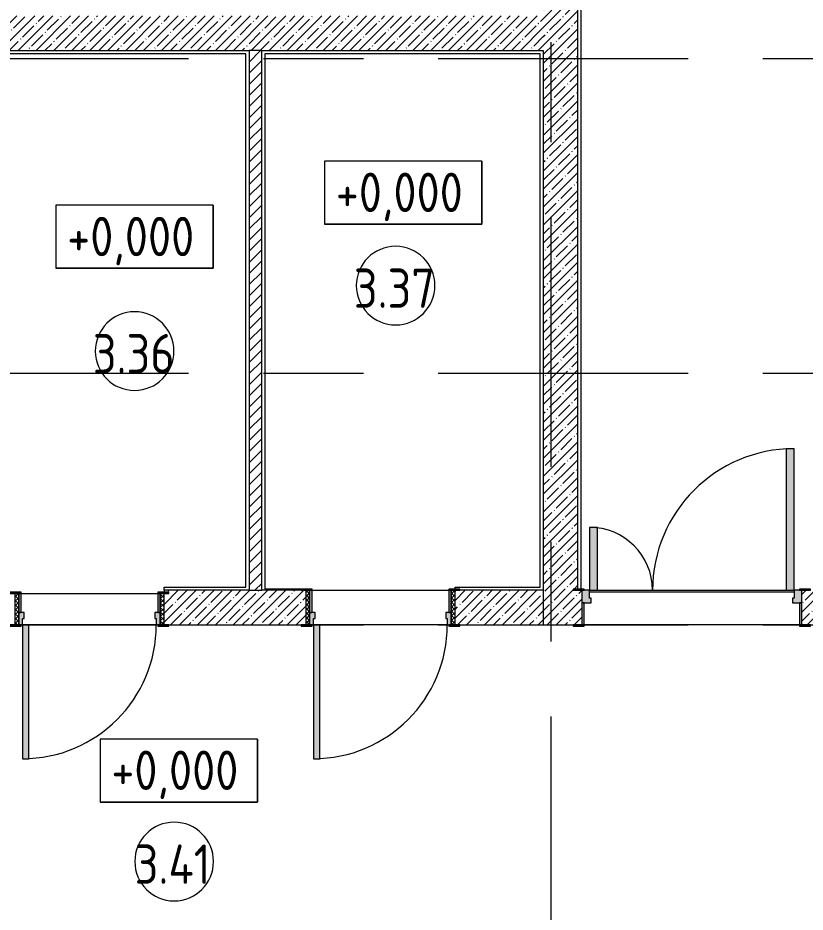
# Model space of a CAD drawing. Header units: millimetres. Extents: x 2623 to 210903, y -8553 to 29000.
# Drawn here: x 25766 to 30771, y 11575 to 17257 of the extents above; entities that cross this region are included whole.
import ezdxf

# ---------------------------------------------------------------- set-up
doc = ezdxf.new("R2010")
doc.units = ezdxf.units.MM
doc.linetypes.add('Осевая', pattern=[3175, 635, -476.25, 1587.5, -476.25])
for name, color, linetype, lineweight in [('A-AREA-IDEN', 7, 'Continuous', 9), ('A-WALL-1', 7, 'Continuous', 13), ('G-ANNO-DIMS', 7, 'Continuous', 9), ('I-WALL', 7, 'Continuous', 9), ('Оси-2', 7, 'Осевая', 9)]:
    doc.layers.add(name, color=color, linetype=linetype, lineweight=lineweight)
for name, color, linetype, lineweight, true_color in [('A-DOOR-1', 7, 'Continuous', 9, 0xaaaaaa), ('A-DOOR-2', 7, 'Continuous', 9, 0xe2e2e2), ('A-DOOR-FRAM-1', 7, 'Continuous', 9, 0xe2e2e2), ('A-DOOR-FRAM-2', 7, 'Continuous', 9, 0xaaaaaa), ('A-FLOR-1', 7, 'Continuous', 9, 0xaaaaaa)]:
    doc.layers.add(name, color=color, linetype=linetype, lineweight=lineweight, true_color=true_color)
doc.styles.add('GOST Common_5', font='GOST_Common.ttf', dxfattribs={"width": 0.9, "height": 250})
pattern_1 = [(45, (-63704.33, 0), (-57.024626, 57.024626), []), (45, (-63647.31, 0), (-57.024626, 57.024626), [100.806, -20.161, 3.353, -16.808])]

# ---------------------------------------------------------------- blocks, each defined once
blk = doc.blocks.new('110_Дверь_СКБ_2Ст - Д-1_л_Лестничная клетка EIS60 2-32142534-План монтажа стен и перегородок 3 этажа в осях 23-33')
at = {"layer": 'A-DOOR-2'}
for points in [[(612.5, 110), (662.5, 110), (662.5, 1010), (612.5, 1010)], [(-587.5, 110), (-587.5, 510), (-637.5, 510), (-637.5, 110)], [(712.5, -110), (712.5, 30), (697.5, 30), (697.5, -110)]]:
    blk.add_hatch(color=256, dxfattribs=at).paths.add_polyline_path(points)
h = blk.add_hatch(color=256, dxfattribs=at)
h.paths.add_polyline_path([(712.5, 30), (712.5, 110), (662.5, 110), (662.5, 60), (652.5, 60), (652.5, 30)])
h.paths.add_polyline_path([(-627.5, 30), (-627.5, 60), (-637.5, 60), (-637.5, 110), (-687.5, 110), (-687.5, 30)])
at = {"layer": 'A-DOOR-FRAM-1'}
for points in [[(-672.5, 110), (-672.5, 118), (-742.5, 118), (-742.5, 110)], [(767.5, 110), (767.5, 118), (697.5, 118), (697.5, 110)], [(-672.5, -110), (-672.5, 30), (-687.5, 30), (-687.5, -110)], [(-672.5, -118), (-672.5, -110), (-742.5, -110), (-742.5, -118)], [(767.5, -118), (767.5, -110), (697.5, -110), (697.5, -118)]]:
    blk.add_hatch(color=256, dxfattribs=at).paths.add_polyline_path(points)
at = {"layer": 'A-DOOR-1'}
for p, q in [((662.5, 1010), (612.5, 1010)), ((612.5, 1010), (612.5, 110)), ((662.5, 110), (662.5, 1010)), ((-637.5, 510), (-637.5, 110)), ((-587.5, 510), (-637.5, 510)), ((-587.5, 110), (-587.5, 510)), ((-637.5, 110), (-587.5, 110)), ((612.5, 110), (662.5, 110))]:
    blk.add_line(p, q, dxfattribs=at)
for centre, radius, start, end in [((662.5, 110), 900, 90, 180), ((-637.5, 110), 400, 360, 90)]:
    blk.add_arc(centre, radius, start, end, dxfattribs=at)
at = {"layer": 'A-DOOR-FRAM-2'}
for p, q in [((-672.5, 118), (-742.5, 118)), ((-742.5, 118), (-742.5, 110)), ((-672.5, 110), (-672.5, 118)), ((767.5, 118), (697.5, 118)), ((697.5, 118), (697.5, 110)), ((767.5, 110), (767.5, 118)), ((-742.5, 110), (-672.5, 110)), ((-637.5, 110), (-687.5, 110)), ((-687.5, 110), (-687.5, 30)), ((-637.5, 60), (-637.5, 110)), ((-627.5, 60), (-637.5, 60)), ((-627.5, 30), (-627.5, 60)), ((662.5, 60), (652.5, 60)), ((652.5, 60), (652.5, 30)), ((662.5, 110), (662.5, 60)), ((712.5, 110), (662.5, 110)), ((697.5, 110), (767.5, 110)), ((712.5, 30), (712.5, 110)), ((-687.5, 30), (-627.5, 30)), ((-672.5, 30), (-687.5, 30)), ((-687.5, 30), (-687.5, -110)), ((-672.5, -110), (-672.5, 30)), ((652.5, 30), (712.5, 30)), ((712.5, 30), (697.5, 30)), ((697.5, 30), (697.5, -110)), ((712.5, -110), (712.5, 30)), ((-672.5, -110), (-742.5, -110)), ((-742.5, -110), (-742.5, -118)), ((-687.5, -110), (-672.5, -110)), ((-672.5, -118), (-672.5, -110)), ((697.5, -110), (712.5, -110)), ((767.5, -110), (697.5, -110)), ((697.5, -110), (697.5, -118)), ((767.5, -118), (767.5, -110)), ((-742.5, -118), (-672.5, -118)), ((697.5, -118), (767.5, -118))]:
    blk.add_line(p, q, dxfattribs=at)
blk = doc.blocks.new('110_Дверь_СКБ_1Ст_Внутренняя1 - Д-8 950x2100h_охрана-32352528-План монтажа стен и перегородок 3 этажа в осях 23-33')
at = {"layer": 'A-DOOR-1'}
h = blk.add_hatch(dxfattribs=at)
h.set_pattern_fill('FP_13', color=256, style=0, pattern_type=2)
h.set_pattern_definition([(135, (1826.41, 174.685), (-14.14214, -14.14214), []), (225, (1826.41, 174.685), (14.14214, -14.14214), [])])
h.paths.add_polyline_path([(487.5, 110), (462.5, 110), (462.5, -110), (487.5, -110), (487.5, 9.4)])
at = {"layer": 'A-DOOR-2'}
h = blk.add_hatch(color=256, dxfattribs=at)
h.paths.add_polyline_path([(437.5, 110), (437.5, 70), (427.5, 70), (427.5, 30), (462.5, 30), (462.5, 110)])
h.paths.add_polyline_path([(-412.5, 110), (-437.5, 110), (-437.5, 30), (-402.5, 30), (-402.5, 70), (-412.5, 70)])
at = {"layer": 'A-DOOR-FRAM-1'}
for points in [[(397.5, 960), (397.5, 110), (437.5, 110), (437.5, 960)], [(-492.5, 118), (-492.5, 110), (-422.5, 110), (-422.5, 118)], [(517.5, 118), (447.5, 118), (447.5, 110), (517.5, 110)], [(-437.5, 110), (-437.5, 109), (-422.5, 110)], [(447.5, 110), (447.5, 109), (462.5, 110)], [(-422.5, 30), (-437.5, 30), (-437.5, -110), (-422.5, -110), (-422.5, 9.4)], [(462.5, 30), (447.5, 30), (447.5, -110), (462.5, -110), (462.5, 9.4)], [(-492.5, -110), (-492.5, -118), (-422.5, -118), (-422.5, -110)], [(517.5, -110), (447.5, -110), (447.5, -118), (517.5, -118)]]:
    blk.add_hatch(color=256, dxfattribs=at).paths.add_polyline_path(points)
at = {"layer": 'A-DOOR-FRAM-2'}
h = blk.add_hatch(dxfattribs=at)
h.set_pattern_fill('FP_14', color=256, style=0, pattern_type=2)
h.set_pattern_definition([(45, (-296.384, 174.685), (-14.1421, 14.1421), []), (135, (-296.384, 174.685), (-14.1421, -14.1421), [])])
h.paths.add_polyline_path([(-437.5, 110), (-462.5, 110), (-462.5, -110), (-437.5, -110), (-437.5, 9.4)])
at = {"layer": 'A-DOOR-1'}
for p, q in [((437.5, 960), (397.5, 960)), ((397.5, 960), (397.5, 110)), ((437.5, 110), (437.5, 960)), ((397.5, 110), (437.5, 110))]:
    blk.add_line(p, q, dxfattribs=at)
blk.add_arc((437.5, 110), 850, 90, 180, dxfattribs=at)
at = {"layer": 'A-DOOR-FRAM-2'}
for p, q in [((-422.5, 118), (-492.5, 118)), ((-492.5, 118), (-492.5, 110)), ((-422.5, 110), (-422.5, 118)), ((517.5, 118), (447.5, 118)), ((447.5, 118), (447.5, 110)), ((517.5, 110), (517.5, 118)), ((-492.5, 110), (-422.5, 110)), ((-437.5, 110), (-462.5, 110)), ((-462.5, 110), (-462.5, -110)), ((-412.5, 110), (-437.5, 110)), ((-437.5, 110), (-437.5, 30)), ((-437.5, -110), (-437.5, 110)), ((-422.5, 110), (-437.5, 110)), ((-437.5, 110), (-437.5, 109)), ((-437.5, 109), (-422.5, 109)), ((-422.5, 109), (-422.5, 110)), ((-412.5, 70), (-412.5, 110)), ((-402.5, 70), (-412.5, 70)), ((-402.5, 30), (-402.5, 70)), ((437.5, 70), (427.5, 70)), ((427.5, 70), (427.5, 30)), ((437.5, 110), (437.5, 70)), ((462.5, 110), (437.5, 110)), ((462.5, 110), (447.5, 110)), ((447.5, 110), (447.5, 109)), ((447.5, 110), (517.5, 110)), ((447.5, 109), (462.5, 109)), ((462.5, 30), (462.5, 110)), ((487.5, 110), (462.5, 110)), ((462.5, 110), (462.5, -110)), ((462.5, 109), (462.5, 110)), ((487.5, -110), (487.5, 110)), ((-437.5, 30), (-402.5, 30)), ((-422.5, 30), (-437.5, 30)), ((-437.5, 30), (-437.5, -110)), ((-422.5, -110), (-422.5, 30)), ((427.5, 30), (462.5, 30)), ((462.5, 30), (447.5, 30)), ((447.5, 30), (447.5, -110)), ((462.5, -110), (462.5, 30)), ((-422.5, -110), (-492.5, -110)), ((-492.5, -110), (-492.5, -118)), ((-462.5, -110), (-437.5, -110)), ((-437.5, -110), (-422.5, -110)), ((-422.5, -118), (-422.5, -110)), ((447.5, -110), (462.5, -110)), ((517.5, -110), (447.5, -110)), ((447.5, -110), (447.5, -118)), ((462.5, -110), (487.5, -110)), ((517.5, -118), (517.5, -110)), ((-492.5, -118), (-422.5, -118)), ((447.5, -118), (517.5, -118))]:
    blk.add_line(p, q, dxfattribs=at)
blk = doc.blocks.new('110_Дверь_СКБ_1Ст_Внутренняя1 - Д-8 950x2100h_охрана-V9-План монтажа стен и перегородок 3 этажа в осях 23-33')
at = {"layer": 'A-DOOR-1'}
h = blk.add_hatch(dxfattribs=at)
h.set_pattern_fill('FP_9', color=256, style=0, pattern_type=2)
h.set_pattern_definition([(135, (1826.41, 164.685), (-14.14214, -14.14214), []), (225, (1826.41, 164.685), (14.14214, -14.14214), [])])
h.paths.add_polyline_path([(487.5, 100), (462.5, 100), (462.5, -100), (487.5, -100)])
at = {"layer": 'A-DOOR-2'}
h = blk.add_hatch(color=256, dxfattribs=at)
h.paths.add_polyline_path([(437.5, 100), (437.5, 60), (427.5, 60), (427.5, 20), (462.5, 20), (462.5, 100)])
h.paths.add_polyline_path([(-412.5, 100), (-437.5, 100), (-437.5, 20), (-402.5, 20), (-402.5, 60), (-412.5, 60)])
at = {"layer": 'A-DOOR-FRAM-1'}
for points in [[(397.5, 950), (397.5, 100), (437.5, 100), (437.5, 950)], [(-492.5, 108), (-492.5, 100), (-422.5, 100), (-422.5, 108)], [(-437.5, 100), (-437.5, 99), (-422.5, 100)], [(447.5, 108), (447.5, 100), (517.5, 100), (517.5, 108)], [(447.5, 100), (447.5, 99), (462.5, 100)], [(-422.5, 20), (-437.5, 20), (-437.5, -100), (-422.5, -100)], [(462.5, 20), (447.5, 20), (447.5, -100), (462.5, -100)], [(-492.5, -100), (-492.5, -108), (-422.5, -108), (-422.5, -100)], [(447.5, -100), (447.5, -108), (517.5, -108), (517.5, -100)]]:
    blk.add_hatch(color=256, dxfattribs=at).paths.add_polyline_path(points)
at = {"layer": 'A-DOOR-FRAM-2'}
h = blk.add_hatch(dxfattribs=at)
h.set_pattern_fill('FP_10', color=256, style=0, pattern_type=2)
h.set_pattern_definition([(45, (-296.384, 164.685), (-14.1421, 14.1421), []), (135, (-296.384, 164.685), (-14.1421, -14.1421), [])])
h.paths.add_polyline_path([(-437.5, 100), (-462.5, 100), (-462.5, -100), (-437.5, -100)])
at = {"layer": 'A-DOOR-1'}
for p, q in [((437.5, 950), (397.5, 950)), ((397.5, 950), (397.5, 100)), ((437.5, 100), (437.5, 950)), ((397.5, 100), (437.5, 100))]:
    blk.add_line(p, q, dxfattribs=at)
blk.add_arc((437.5, 100), 850, 90, 180, dxfattribs=at)
at = {"layer": 'A-DOOR-FRAM-2'}
for p, q in [((-422.5, 108), (-492.5, 108)), ((-492.5, 108), (-492.5, 100)), ((-492.5, 100), (-422.5, 100)), ((-437.5, 100), (-462.5, 100)), ((-462.5, 100), (-462.5, -100)), ((-412.5, 100), (-437.5, 100)), ((-437.5, 100), (-437.5, 20)), ((-437.5, -100), (-437.5, 100)), ((-422.5, 100), (-437.5, 100)), ((-437.5, 100), (-437.5, 99)), ((-437.5, 99), (-422.5, 99)), ((-422.5, 100), (-422.5, 108)), ((-422.5, 99), (-422.5, 100)), ((-412.5, 60), (-412.5, 100)), ((-402.5, 60), (-412.5, 60)), ((-402.5, 20), (-402.5, 60)), ((437.5, 60), (427.5, 60)), ((427.5, 60), (427.5, 20)), ((437.5, 100), (437.5, 60)), ((462.5, 100), (437.5, 100)), ((517.5, 108), (447.5, 108)), ((447.5, 108), (447.5, 100)), ((462.5, 100), (447.5, 100)), ((447.5, 100), (447.5, 99)), ((447.5, 100), (517.5, 100)), ((447.5, 99), (462.5, 99)), ((462.5, 20), (462.5, 100)), ((487.5, 100), (462.5, 100)), ((462.5, 100), (462.5, -100)), ((462.5, 99), (462.5, 100)), ((487.5, -100), (487.5, 100)), ((517.5, 100), (517.5, 108)), ((-437.5, 20), (-402.5, 20)), ((-422.5, 20), (-437.5, 20)), ((-437.5, 20), (-437.5, -100)), ((-422.5, -100), (-422.5, 20)), ((427.5, 20), (462.5, 20)), ((462.5, 20), (447.5, 20)), ((447.5, 20), (447.5, -100)), ((462.5, -100), (462.5, 20)), ((-422.5, -100), (-492.5, -100)), ((-492.5, -100), (-492.5, -108)), ((-492.5, -108), (-422.5, -108)), ((-462.5, -100), (-437.5, -100)), ((-437.5, -100), (-422.5, -100)), ((-422.5, -108), (-422.5, -100)), ((447.5, -100), (462.5, -100)), ((517.5, -100), (447.5, -100)), ((447.5, -100), (447.5, -108)), ((447.5, -108), (517.5, -108)), ((462.5, -100), (487.5, -100)), ((517.5, -108), (517.5, -100))]:
    blk.add_line(p, q, dxfattribs=at)
blk = doc.blocks.new('Марка_Помещения - Номер-25198446-План монтажа стен и перегородок 3 этажа в осях 23-33')
at = {"layer": 'A-AREA-IDEN'}
for start, end in [(360, 180), (180, 360)]:
    blk.add_arc((0, 0), 2.5, start, end, dxfattribs=at)
blk = doc.blocks.new('Высотные отметки - 10х4_h_-17668695-План монтажа стен и перегородок 3 этажа в осях 23-33')
at = {"layer": 'G-ANNO-DIMS'}
for p, q in [((-5, 4), (-5, 0)), ((5, 4), (-5, 4)), ((5, 4), (-5, 4)), ((-5, 4), (-5, 0)), ((5, 4), (5, 0)), ((5, 0), (5, 4)), ((5, 0), (-5, 0)), ((-5, 0), (5, 0))]:
    blk.add_line(p, q, dxfattribs=at)

msp = doc.modelspace()

# ---------------------------------------------------------------- hatches: boundary and pattern name
at = {"layer": 'I-WALL'}
h = msp.add_hatch(dxfattribs=at)
h.set_pattern_fill('FP_4', color=256, style=0, pattern_type=2)
h.set_pattern_definition(pattern_1)
h.paths.add_polyline_path([(29105.7, 13620), (29295.7, 13620), (29295.7, 13628), (29325.7, 13628), (29325.7, 17350), (29105.7, 17350), (29105.7, 14365.8)])
h = msp.add_hatch(dxfattribs=at)
h.set_pattern_fill('FP_4', color=256, style=0, pattern_type=2)
h.set_pattern_definition(pattern_1)
h.paths.add_polyline_path([(29105.7, 17050), (29105.7, 17270), (22785.7, 17270), (22785.7, 17050), (28445.7, 17050)])
h = msp.add_hatch(dxfattribs=at)
h.set_pattern_fill('FP_8', color=256, style=0, pattern_type=2)
h.set_pattern_definition([(45, (-63704.333, 0), (-35.35534, 35.35534), [])])
h.paths.add_polyline_path([(27315.7, 13620), (27315.7, 17050), (27235.7, 17050), (27235.7, 13620)])
h = msp.add_hatch(dxfattribs=at)
h.set_pattern_fill('FP_4', color=256, style=0, pattern_type=2)
h.set_pattern_definition(pattern_1)
h.paths.add_polyline_path([(28545.7, 13400), (29105.7, 13400), (29105.7, 13620), (28545.7, 13620), (28545.7, 13500.6)])
h.paths.add_polyline_path([(27595.7, 13400), (27595.7, 13620), (26695.7, 13620), (26695.7, 13608), (26725.7, 13608), (26725.7, 13600), (26695.7, 13600), (26695.7, 13400), (27565.7, 13400)])
h = msp.add_hatch(dxfattribs=at)
h.set_pattern_fill('FP_4', color=256, style=0, pattern_type=2)
h.set_pattern_definition(pattern_1)
h.paths.add_polyline_path([(30750.7, 13400), (31095.7, 13400), (31095.7, 13620), (30750.7, 13620), (30750.7, 13500.6)])
h.paths.add_polyline_path([(29350.7, 13400), (29350.7, 13620), (29105.7, 13620), (29105.7, 13400), (29295.7, 13400)])

# ---------------------------------------------------------------- linework, layer by layer
at = {"layer": 'A-FLOR-1'}
for p, q in [((29345.7, 21130), (29345.7, 13628)), ((27215.7, 17030), (25505.7, 17030)), ((27215.7, 13640), (27215.7, 17030)), ((29085.7, 17030), (27335.7, 17030)), ((27335.7, 17030), (27335.7, 13630)), ((29085.7, 13640), (29085.7, 17030)), ((26695.7, 13640), (27215.7, 13640)), ((26695.7, 13620), (26695.7, 13640)), ((28545.7, 13640), (29085.7, 13640)), ((28545.7, 13628), (28545.7, 13640)), ((27335.7, 13630), (27595.7, 13630)), ((27595.7, 13630), (27595.7, 13628)), ((29400.7, 13610), (30700.7, 13610)), ((26645.7, 13400), (25835.7, 13400)), ((28495.7, 13400), (27685.7, 13400))]:
    msp.add_line(p, q, dxfattribs=at)
at = {"layer": 'A-WALL-1'}
for p, q in [((27315.7, 17050), (27235.7, 17050)), ((27235.7, 13620), (27315.7, 13620))]:
    msp.add_line(p, q, dxfattribs=at)
at = {"layer": 'I-WALL'}
for p, q in [((29325.7, 13628), (29325.7, 21150)), ((22785.7, 17050), (27235.7, 17050)), ((27235.7, 17050), (27235.7, 13620)), ((27315.7, 17050), (29105.7, 17050)), ((27315.7, 13620), (27315.7, 17050)), ((29105.7, 17050), (29105.7, 13400)), ((25785.7, 13600), (26655.7, 13600)), ((27235.7, 13620), (26695.7, 13620)), ((26695.7, 13620), (26695.7, 13608)), ((27565.7, 13620), (27315.7, 13620)), ((27635.7, 13620), (28505.7, 13620)), ((29105.7, 13620), (28575.7, 13620)), ((29450.7, 13620), (30650.7, 13620)), ((26645.7, 13400), (25835.7, 13400)), ((26725.7, 13400), (27565.7, 13400)), ((28495.7, 13400), (27685.7, 13400)), ((28575.7, 13400), (29105.7, 13400)), ((29105.7, 13400), (29295.7, 13400)), ((30735.7, 13400), (29365.7, 13400))]:
    msp.add_line(p, q, dxfattribs=at)
at = {"layer": 'Оси-2'}
for p, q in [((29155.7, 593.7), (29155.7, 18900)), ((20977.5, 17000), (59025.7, 17000)), ((20977.5, 15000), (58455.7, 15000)), ((20977.5, 13400), (58425.7, 13400))]:
    msp.add_line(p, q, dxfattribs=at)

# ---------------------------------------------------------------- block references
at = {"layer": 'A-AREA-IDEN', "xscale": 99.99999999999993, "yscale": 99.99999999999993, "zscale": 99.99999999999993}
for p in [(28167.4, 15556.1), (26507.8, 15140.2), (26759.2, 11896.3)]:
    msp.add_blockref('Марка_Помещения - Номер-25198446-План монтажа стен и перегородок 3 этажа в осях 23-33', p, dxfattribs=at)
at = {"layer": 'A-DOOR-1'}
msp.add_blockref('110_Дверь_СКБ_2Ст - Д-1_л_Лестничная клетка EIS60 2-32142534-План монтажа стен и перегородок 3 этажа в осях 23-33', (30038.2, 13510), dxfattribs=at)
at = {"layer": 'A-DOOR-1', "rotation": 180}
for name, p in [('110_Дверь_СКБ_1Ст_Внутренняя1 - Д-8 950x2100h_охрана-V9-План монтажа стен и перегородок 3 этажа в осях 23-33', (26233.2, 13500)), ('110_Дверь_СКБ_1Ст_Внутренняя1 - Д-8 950x2100h_охрана-32352528-План монтажа стен и перегородок 3 этажа в осях 23-33', (28083.2, 13510))]:
    msp.add_blockref(name, p, dxfattribs=at)
at = {"layer": 'G-ANNO-DIMS', "xscale": 99.99999999999993, "yscale": 99.99999999999993, "zscale": 99.99999999999993}
for p in [(28215.7, 15947.2), (26508, 15666.5), (26788.7, 12274.6)]:
    msp.add_blockref('Высотные отметки - 10х4_h_-17668695-План монтажа стен и перегородок 3 этажа в осях 23-33', p, dxfattribs=at)

# ---------------------------------------------------------------- texts
at = {"layer": 'A-AREA-IDEN', "char_height": 250, "attachment_point": 1, "style": 'GOST Common_5'}
for s, insert, width in [('3.37', (27901.6, 15664.7), 663.797), ('3.36', (26242.1, 15248.8), 663.797), ('3.41', (26508.3, 12004.9), 627.721)]:
    msp.add_mtext(s, dxfattribs=dict(at, insert=insert, width=width))
at = {"layer": 'G-ANNO-DIMS', "char_height": 250, "width": 1028.823, "attachment_point": 1, "line_spacing_factor": 1.022761, "style": 'GOST Common_5'}
for insert in [(27787, 16273.9), (26079.3, 15993.2), (26360, 12601.3)]:
    msp.add_mtext('+0,000', dxfattribs=dict(at, insert=insert))

doc.saveas('drawing.dxf')
